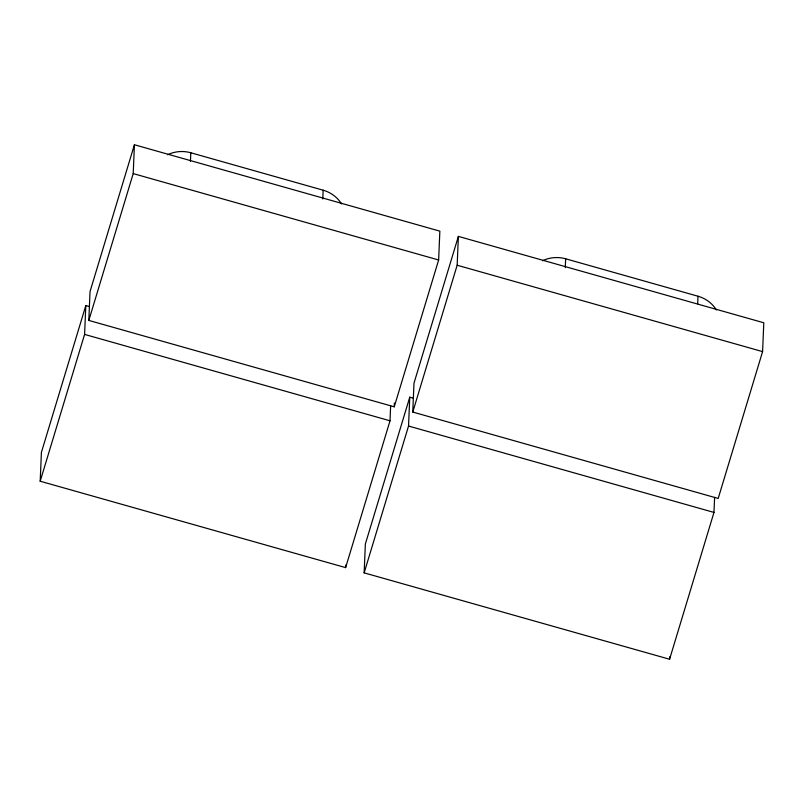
<?xml version="1.0" encoding="UTF-8"?>
<svg xmlns="http://www.w3.org/2000/svg" width="804" height="804" viewBox="0 0 804 804"><rect width="100%" height="100%" fill="white"/><g stroke="black" fill="none" stroke-linecap="round" stroke-linejoin="round"><path stroke-width="1.21" d="M390.643 405.739L390.02 420.793L345.619 567.614L40.2 481.224L41.406 452.381L85.807 305.55L89.425 306.575M40.2 481.224L84.591 334.404L85.807 305.55M88.822 320.424L90.028 291.571L134.419 144.75L439.848 231.14L438.642 259.993L394.241 406.814L88.822 320.424L133.213 173.594L134.419 144.75M190.427 161.544L190.799 152.76A31.808 30.602 2.4 0 0 167.644 154.73M322.776 198.98L323.148 190.196L190.799 152.76M345.619 567.614L345.73 565.101M714.605 497.374L713.972 512.429L669.581 659.25L364.152 572.86L365.358 544.006L409.759 397.186L413.377 398.211M394.241 406.814L394.402 403.045M364.152 572.86L408.543 426.03L409.759 397.186M412.774 412.05L413.98 383.206L458.38 236.386L763.8 322.776L762.594 351.619L718.193 498.45L412.774 412.05L457.164 265.23L458.38 236.386M565.292 267.571L565.654 258.798A31.808 30.602 2.4 0 0 542.499 260.757M669.581 659.25L669.682 656.737M697.691 303.761L698.003 296.234L565.654 258.798M133.213 173.594L438.642 259.993M457.164 265.23L762.594 351.619M84.591 334.404L390.02 420.793M408.543 426.03L713.972 512.429M698.003 296.234A31.808 30.602 2.4 0 1 716.414 309.952M323.148 190.196A31.808 30.602 2.4 0 1 341.559 203.925"/></g></svg>
